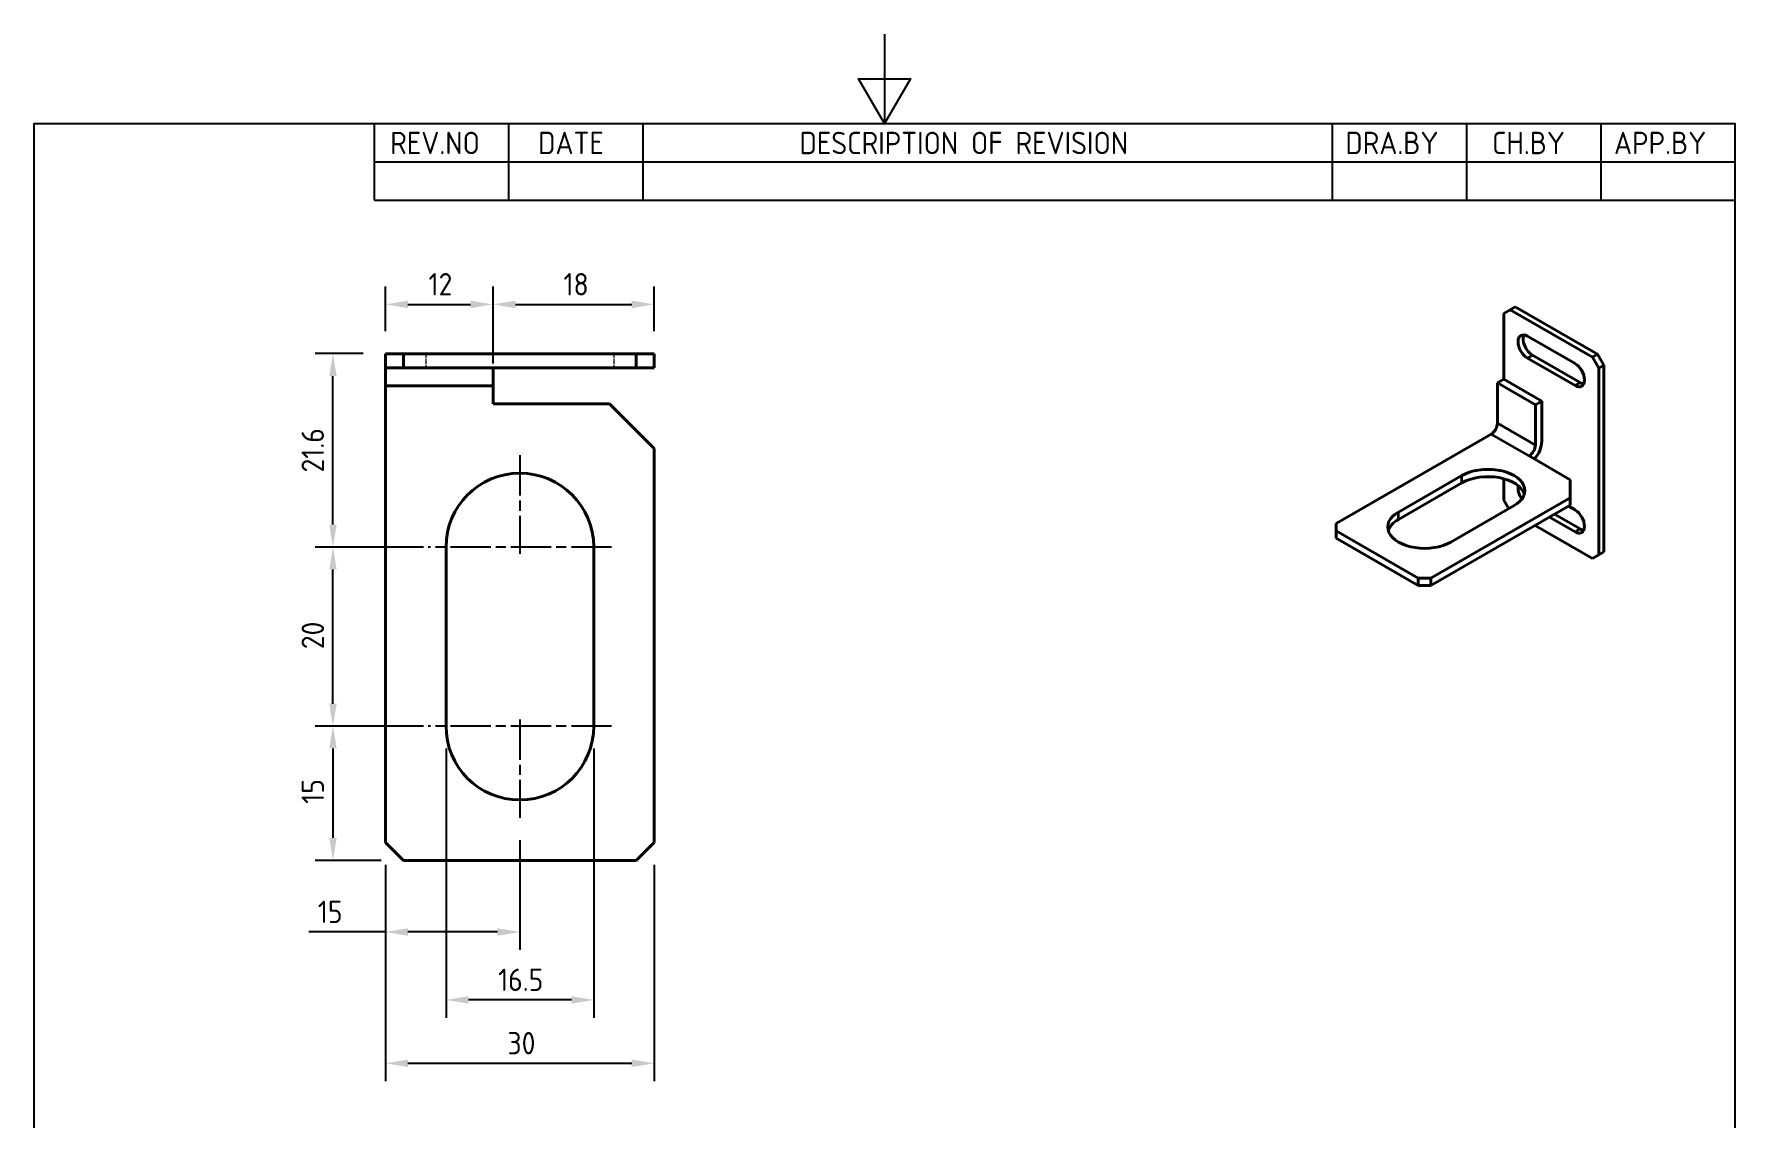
# Model space of a CAD drawing. Header units: millimetres. Extents: x 0 to 210, y 0 to 297.
# Drawn here: x 10 to 200, y 175.9 to 297 of the extents above; entities that cross this region are included whole.
import ezdxf

# ---------------------------------------------------------------- set-up
doc = ezdxf.new("R2010")
doc.units = ezdxf.units.MM
doc.linetypes.add('CHAIN', pattern=[0.3543, 0.2362, -0.0295, 0.0591, -0.0295])
doc.linetypes.add('DASHED', pattern=[0.2067, 0.1654, -0.0413])
doc.layers.get('0').update_dxf_attribs({"color": 3, "lineweight": 25})
for name, color, linetype, lineweight in [('가려진 것(ISO)', 2, 'DASHED', 18), ('가시적인 것(ISO)', 3, 'Continuous', 40), ('가시적인 좁은 것(ISO)', 3, 'Continuous', 35), ('경계(ISO)', 7, 'Continuous', 25), ('기호(ISO)', 5, 'Continuous', 25), ('중심 표식(ISO)', 1, 'Continuous', 25), ('치수(ISO)', 2, 'Continuous', 25)]:
    doc.layers.add(name, color=color, linetype=linetype, lineweight=lineweight)
doc.styles.add('ISO Proportiona M2B', font='isocp.shx')
doc.styles.add('치수 텍스트_PSTEK_POSCO', font='isocp.shx')
doc.dimstyles.new('치수_PSTEK_POSCO', dxfattribs={"dimtxt": 2.5, "dimasz": 2.5, "dimexe": 2, "dimexo": 2.5, "dimgap": 1, "dimtad": 1, "dimrnd": 1e-08, "dimdsep": 46, "dimtxsty": '치수 텍스트_PSTEK_POSCO', "dimcen": 0.09, "dimdle": 10, "dimclrd": 7, "dimclre": 7, "dimclrt": 2, "dimadec": 1, "dimazin": 2, "dimtfac": 1, "dimtmove": 0, "dimatfit": 3, "dimfxl": 0, "dimtolj": 1, "dimlwd": -1, "dimlwe": -1, "dimarcsym": 0})

# ---------------------------------------------------------------- blocks, each defined once
blk = doc.blocks.new('경계 Default Border')
at = {"layer": '경계(ISO)', "flags": 128}
for points in [[(105, 297), (105, 287), (102.11, 292), (107.89, 292), (105, 287)], [(10, 10), (10, 287), (200, 287), (200, 10), (10, 10)]]:
    blk.add_lwpolyline(points, dxfattribs=at)
blk = doc.blocks.new('리비전 내역')
at = {"layer": '기호(ISO)'}
for p, q in [((48, 287), (200, 287)), ((48, 287), (48, 282.72)), ((63, 287), (63, 282.72)), ((78, 287), (78, 282.72)), ((155, 287), (155, 282.72)), ((170, 287), (170, 282.72)), ((185, 287), (185, 282.72)), ((200, 287), (200, 282.72)), ((48, 282.72), (200, 282.72)), ((48, 282.72), (48, 278.44)), ((63, 282.72), (63, 278.44)), ((78, 282.72), (78, 278.44)), ((155, 282.72), (155, 278.44)), ((170, 282.72), (170, 278.44)), ((185, 282.72), (185, 278.44)), ((200, 282.72), (200, 278.44)), ((48, 278.44), (200, 278.44))]:
    blk.add_line(p, q, dxfattribs=at)
at = {"layer": '기호(ISO)', "color": 2, "char_height": 2.5, "attachment_point": 7, "style": 'ISO Proportiona M2B'}
for s, insert in [('REV.NO', (49.79, 283.58)), ('DATE', (66.31, 283.58)), ('DESCRIPTION OF REVISION', (95.51, 283.58)), ('DRA.BY', (156.48, 283.58)), ('CH.BY', (172.86, 283.58)), ('APP.BY', (186.48, 283.58))]:
    blk.add_mtext(s, dxfattribs=dict(at, insert=insert))
blk = doc.blocks.new('*D34')
at = {"layer": 'Defpoints', "color": 0, "transparency": 16777216}
for p in [(43.39, 239.7), (56.02, 239.7), (54.02, 219.7)]:
    blk.add_point(p, dxfattribs=at)
at = {"layer": '치수(ISO)', "color": 7, "transparency": 16777216}
for p, q in [((53.52, 239.7), (41.39, 239.7)), ((43.39, 222.2), (43.39, 237.2)), ((51.52, 219.7), (41.39, 219.7))]:
    blk.add_line(p, q, dxfattribs=at)
for points in [[(42.98, 237.2), (43.81, 237.2), (43.39, 239.7)], [(42.98, 222.2), (43.81, 222.2), (43.39, 219.7)]]:
    blk.add_solid(points, dxfattribs=at)
at = {"layer": '치수(ISO)', "color": 2, "transparency": 16777216, "insert": (41.14, 228.29), "char_height": 2.5, "attachment_point": 4, "rotation": 90, "style": '치수 텍스트_PSTEK_POSCO'}
blk.add_mtext('\\A1;20', dxfattribs=at)
blk = doc.blocks.new('*D35')
at = {"layer": 'Defpoints', "color": 0, "transparency": 16777216}
for p in [(43.39, 261.3), (49.27, 261.3), (54.02, 239.7)]:
    blk.add_point(p, dxfattribs=at)
at = {"layer": '치수(ISO)', "color": 7, "transparency": 16777216}
for p, q in [((46.77, 261.3), (41.39, 261.3)), ((43.39, 242.2), (43.39, 258.8)), ((51.52, 239.7), (41.39, 239.7))]:
    blk.add_line(p, q, dxfattribs=at)
for points in [[(42.98, 258.8), (43.81, 258.8), (43.39, 261.3)], [(42.98, 242.2), (43.81, 242.2), (43.39, 239.7)]]:
    blk.add_solid(points, dxfattribs=at)
at = {"layer": '치수(ISO)', "color": 2, "transparency": 16777216, "insert": (41.14, 248.03), "char_height": 2.5, "attachment_point": 4, "rotation": 90, "style": '치수 텍스트_PSTEK_POSCO'}
blk.add_mtext('\\A1;21.6', dxfattribs=at)
blk = doc.blocks.new('*D36')
at = {"layer": 'Defpoints', "color": 0, "transparency": 16777216}
for p in [(56.02, 219.7), (43.39, 204.7), (51.27, 204.7)]:
    blk.add_point(p, dxfattribs=at)
at = {"layer": '치수(ISO)', "color": 7, "transparency": 16777216}
for p, q in [((53.52, 219.7), (41.39, 219.7)), ((43.39, 217.2), (43.39, 207.2)), ((48.77, 204.7), (41.39, 204.7))]:
    blk.add_line(p, q, dxfattribs=at)
for points in [[(42.98, 217.2), (43.81, 217.2), (43.39, 219.7)], [(42.98, 207.2), (43.81, 207.2), (43.39, 204.7)]]:
    blk.add_solid(points, dxfattribs=at)
at = {"layer": '치수(ISO)', "color": 2, "transparency": 16777216, "insert": (41.14, 211.02), "char_height": 2.5, "attachment_point": 4, "rotation": 90, "style": '치수 텍스트_PSTEK_POSCO'}
blk.add_mtext('\\A1;15', dxfattribs=at)
blk = doc.blocks.new('*D42')
at = {"layer": 'Defpoints', "color": 0, "transparency": 16777216}
for p in [(64.27, 209.45), (49.27, 206.7), (64.27, 196.7)]:
    blk.add_point(p, dxfattribs=at)
at = {"layer": '치수(ISO)', "color": 7, "transparency": 16777216}
for p, q in [((64.27, 206.95), (64.27, 194.7)), ((49.27, 204.2), (49.27, 194.7)), ((49.27, 196.7), (40.7, 196.7)), ((61.77, 196.7), (51.77, 196.7))]:
    blk.add_line(p, q, dxfattribs=at)
for points in [[(51.77, 197.11), (51.77, 196.28), (49.27, 196.7)], [(61.77, 197.11), (61.77, 196.28), (64.27, 196.7)]]:
    blk.add_solid(points, dxfattribs=at)
at = {"layer": '치수(ISO)', "color": 2, "transparency": 16777216, "insert": (41.7, 198.95), "char_height": 2.5, "attachment_point": 4, "style": '치수 텍스트_PSTEK_POSCO'}
blk.add_mtext('\\A1;15', dxfattribs=at)
blk = doc.blocks.new('*D43')
at = {"layer": 'Defpoints', "color": 0, "transparency": 16777216}
for p in [(61.27, 266.8), (49.27, 261.3), (61.27, 257.7)]:
    blk.add_point(p, dxfattribs=at)
at = {"layer": '치수(ISO)', "color": 7, "transparency": 16777216}
for p, q in [((49.27, 263.8), (49.27, 268.8)), ((61.27, 260.2), (61.27, 268.8)), ((51.77, 266.8), (58.77, 266.8))]:
    blk.add_line(p, q, dxfattribs=at)
for points in [[(51.77, 267.22), (51.77, 266.38), (49.27, 266.8)], [(58.77, 267.22), (58.77, 266.38), (61.27, 266.8)]]:
    blk.add_solid(points, dxfattribs=at)
at = {"layer": '치수(ISO)', "color": 2, "transparency": 16777216, "insert": (54.07, 269.05), "char_height": 2.5, "attachment_point": 4, "style": '치수 텍스트_PSTEK_POSCO'}
blk.add_mtext('\\A1;12', dxfattribs=at)
blk = doc.blocks.new('*D44')
at = {"layer": 'Defpoints', "color": 0, "transparency": 16777216}
for p in [(79.27, 266.8), (79.27, 261.3), (61.27, 259.7)]:
    blk.add_point(p, dxfattribs=at)
at = {"layer": '치수(ISO)', "color": 7, "transparency": 16777216}
for p, q in [((61.27, 262.2), (61.27, 268.8)), ((79.27, 263.8), (79.27, 268.8)), ((63.77, 266.8), (76.77, 266.8))]:
    blk.add_line(p, q, dxfattribs=at)
for points in [[(63.77, 267.22), (63.77, 266.38), (61.27, 266.8)], [(76.77, 267.22), (76.77, 266.38), (79.27, 266.8)]]:
    blk.add_solid(points, dxfattribs=at)
at = {"layer": '치수(ISO)', "color": 2, "transparency": 16777216, "insert": (69.14, 269.05), "char_height": 2.5, "attachment_point": 4, "style": '치수 텍스트_PSTEK_POSCO'}
blk.add_mtext('\\A1;18', dxfattribs=at)
blk = doc.blocks.new('*D45')
at = {"layer": 'Defpoints', "color": 0, "transparency": 16777216}
for p in [(56.02, 219.7), (72.52, 219.7), (56.02, 189.11)]:
    blk.add_point(p, dxfattribs=at)
at = {"layer": '치수(ISO)', "color": 7, "transparency": 16777216}
for p, q in [((56.02, 217.2), (56.02, 187.11)), ((72.52, 217.2), (72.52, 187.11)), ((70.02, 189.11), (58.52, 189.11))]:
    blk.add_line(p, q, dxfattribs=at)
for points in [[(58.52, 189.52), (58.52, 188.69), (56.02, 189.11)], [(70.02, 189.52), (70.02, 188.69), (72.52, 189.11)]]:
    blk.add_solid(points, dxfattribs=at)
at = {"layer": '치수(ISO)', "color": 2, "transparency": 16777216, "insert": (61.84, 191.36), "char_height": 2.5, "attachment_point": 4, "style": '치수 텍스트_PSTEK_POSCO'}
blk.add_mtext('\\A1;16.5', dxfattribs=at)
blk = doc.blocks.new('*D46')
at = {"layer": 'Defpoints', "color": 0, "transparency": 16777216}
for p in [(49.27, 206.7), (79.27, 206.7), (79.27, 182.03)]:
    blk.add_point(p, dxfattribs=at)
at = {"layer": '치수(ISO)', "color": 7, "transparency": 16777216}
for p, q in [((49.27, 204.2), (49.27, 180.03)), ((79.27, 204.2), (79.27, 180.03)), ((51.77, 182.03), (76.77, 182.03))]:
    blk.add_line(p, q, dxfattribs=at)
for points in [[(51.77, 182.45), (51.77, 181.62), (49.27, 182.03)], [(76.77, 182.45), (76.77, 181.62), (79.27, 182.03)]]:
    blk.add_solid(points, dxfattribs=at)
at = {"layer": '치수(ISO)', "color": 2, "transparency": 16777216, "insert": (62.89, 184.28), "char_height": 2.5, "attachment_point": 4, "style": '치수 텍스트_PSTEK_POSCO'}
blk.add_mtext('\\A1;30', dxfattribs=at)

msp = doc.modelspace()

# ---------------------------------------------------------------- linework, layer by layer
at = {"layer": '가려진 것(ISO)', "ltscale": 3.047415}
for p, q in [((53.769, 261.296), (53.769, 259.696)), ((74.769, 261.296), (74.769, 259.696))]:
    msp.add_line(p, q, dxfattribs=at)
at = {"layer": '가시적인 것(ISO)'}
for p, q in [((174.175, 265.798), (174.883, 266.208)), ((174.883, 266.208), (175.448, 266.534)), ((174.883, 266.208), (184.075, 260.914)), ((175.448, 266.534), (184.641, 261.24)), ((174.175, 258.44), (174.175, 265.798)), ((176.827, 263.249), (182.13, 260.195)), ((51.269, 261.296), (49.269, 261.296)), ((49.269, 261.296), (49.269, 259.696)), ((51.269, 259.696), (51.269, 261.296)), ((51.269, 261.296), (77.269, 261.296)), ((79.269, 261.296), (77.269, 261.296)), ((77.269, 261.296), (77.269, 259.696)), ((79.269, 259.696), (79.269, 261.296)), ((182.13, 257.742), (176.827, 260.796)), ((177.393, 261.122), (182.696, 258.068)), ((184.641, 261.24), (184.075, 260.914)), ((184.075, 260.914), (184.782, 259.69)), ((185.348, 260.015), (184.641, 261.24)), ((49.269, 259.696), (51.269, 259.696)), ((49.269, 259.696), (49.269, 257.696)), ((51.269, 259.696), (77.269, 259.696)), ((61.269, 257.696), (61.269, 259.696)), ((77.269, 259.696), (79.269, 259.696)), ((174.175, 258.44), (173.468, 258.032)), ((174.175, 258.44), (178.418, 255.996)), ((184.782, 259.69), (185.348, 260.015)), ((184.782, 259.69), (184.782, 238.842)), ((185.348, 260.015), (185.348, 239.168)), ((49.269, 255.696), (49.269, 257.696)), ((49.269, 257.696), (61.269, 257.696)), ((61.269, 255.696), (61.269, 257.696)), ((173.468, 258.032), (177.711, 255.589)), ((173.468, 253.536), (173.468, 258.032)), ((49.269, 206.696), (49.269, 255.696)), ((74.269, 255.696), (61.269, 255.696)), ((74.269, 255.696), (79.269, 250.696)), ((177.711, 255.589), (178.418, 255.996)), ((177.711, 251.093), (177.711, 255.589)), ((178.418, 255.996), (178.418, 251.5)), ((155.437, 242.335), (172.761, 252.311)), ((79.269, 206.696), (79.269, 250.696)), ((181.6, 247.221), (177.004, 249.868)), ((162.42, 243.607), (169.491, 247.679)), ((174.175, 244.95), (174.175, 247.328)), ((181.6, 247.221), (181.6, 245.185)), ((169.491, 246.862), (162.42, 242.79)), ((166.044, 236.227), (181.6, 245.185)), ((181.6, 245.185), (181.6, 244.368)), ((166.044, 235.409), (181.6, 244.368)), ((175.324, 244.32), (168.253, 240.248)), ((174.735, 243.981), (174.175, 244.95)), ((179.846, 243.358), (182.696, 241.717)), ((181.41, 244.258), (182.13, 243.844)), ((155.437, 241.521), (155.437, 242.335)), ((155.437, 241.521), (164.629, 236.227)), ((155.437, 240.703), (155.437, 241.521)), ((184.075, 238.432), (177.684, 242.112)), ((182.13, 241.391), (179.281, 243.032)), ((56.019, 219.696), (56.019, 239.696)), ((72.519, 239.696), (72.519, 219.696)), ((155.437, 240.703), (164.629, 235.409)), ((184.782, 238.842), (184.075, 238.432)), ((184.075, 238.432), (184.641, 238.758)), ((184.641, 238.758), (185.348, 239.168)), ((185.348, 239.168), (184.782, 238.842)), ((166.044, 236.227), (164.629, 236.227)), ((164.629, 236.227), (164.629, 235.409)), ((166.044, 235.409), (166.044, 236.227)), ((164.629, 235.409), (166.044, 235.409)), ((51.269, 204.696), (49.269, 206.696)), ((79.269, 206.696), (77.269, 204.696)), ((51.269, 204.696), (77.269, 204.696))]:
    msp.add_line(p, q, dxfattribs=at)
for centre, start, end in [((64.269, 239.696), 0, 180), ((64.269, 219.696), 180, 0)]:
    msp.add_arc(centre, 8.25, start, end, dxfattribs=at)
for centre, major_axis, ratio, start_param, end_param in [((176.827, 262.022), (-0.749, 1.3), 0.5780931, 5.4997209, 8.6413135), ((177.393, 262.348), (-0.749, 1.3), 0.5780931, 0.3859036, 2.3581282), ((182.13, 258.968), (0.749, -1.3), 0.5780931, 5.4997209, 8.6413135), ((182.696, 259.294), (0.749, -1.3), 0.5780931, 5.4997209, 5.8972817), ((172.761, 253.129), (0.499, 0.867), 0.5780931, 3.9250571, 5.4958534), ((177.004, 250.686), (0.499, 0.867), 0.5780931, 3.9250571, 5.4958534), ((177.004, 250.686), (-0.998, -1.733), 0.5780931, 1.2086989, 2.3542608), ((172.408, 246), (4.125, 0), 0.5758617, 5.4977871, 8.6393798), ((172.408, 245.182), (4.125, 0), 0.5758617, 0.1729449, 2.3561945), ((176.827, 245.671), (-0.749, 1.3), 0.5780931, 0.563234, 1.716392), ((165.337, 241.928), (-4.125, 0), 0.5758617, 5.4977871, 8.6393798), ((182.13, 242.617), (0.749, -1.3), 0.5780931, 5.4997209, 8.6413135), ((165.337, 241.11), (-4.125, 0), 0.5758617, 5.4977871, 6.1102404), ((182.696, 242.943), (0.749, -1.3), 0.5780931, 5.4997209, 5.8972817)]:
    msp.add_ellipse(centre, major_axis=major_axis, ratio=ratio, start_param=start_param, end_param=end_param, dxfattribs=at)
at = {"layer": '가시적인 좁은 것(ISO)'}
for p, q in [((177.393, 261.122), (176.827, 260.796)), ((182.696, 258.068), (182.13, 257.742)), ((173.468, 253.536), (177.711, 251.093)), ((177.004, 249.868), (172.761, 252.311)), ((169.491, 246.862), (169.491, 247.679)), ((162.42, 242.79), (162.42, 243.607)), ((182.696, 241.717), (182.13, 241.391))]:
    msp.add_line(p, q, dxfattribs=at)
at = {"layer": '중심 표식(ISO)', "linetype": 'CHAIN', "ltscale": 19.051651}
for p, q in [((64.269, 249.946), (64.269, 238.946)), ((74.519, 239.696), (54.019, 239.696)), ((64.269, 220.446), (64.269, 209.446)), ((74.519, 219.696), (54.019, 219.696))]:
    msp.add_line(p, q, dxfattribs=at)

# ---------------------------------------------------------------- block references
msp.add_blockref('경계 Default Border', (0, 0))
at = {"layer": '기호(ISO)'}
msp.add_blockref('리비전 내역', (0, 0), dxfattribs=at)

# ---------------------------------------------------------------- dimensions: what is measured, and where the dimension line sits
at = {"layer": '치수(ISO)', "color": 7}
for base, p1, p2, angle, picture, middle in [((61.269, 266.8), (49.269, 261.296), (61.269, 257.696), 180, '*D43', (55.269, 266.8)), ((79.269, 266.8), (61.269, 259.696), (79.269, 261.296), 180, '*D44', (70.269, 266.8)), ((43.394, 261.296), (54.019, 239.696), (49.269, 261.296), 90, '*D35', (43.394, 250.496)), ((43.394, 239.696), (54.019, 219.696), (56.019, 239.696), 90, '*D34', (43.394, 229.696)), ((43.394, 204.696), (56.019, 219.696), (51.269, 204.696), 270, '*D36', (43.394, 212.196)), ((56.019, 189.107), (72.519, 219.696), (56.019, 219.696), 180, '*D45', (64.269, 189.107))]:
    dim = msp.add_linear_dim(base=base, p1=p1, p2=p2, angle=angle, dimstyle='치수_PSTEK_POSCO', override={"dimdec": 2, "dimtp": 0, "dimtm": 0, "dimtdec": 2, "dimtofl": 0, "dimatfit": 1}, dxfattribs=at)
    dim.commit()
    dim.dimension.update_dxf_attribs({"geometry": picture, "text_midpoint": middle, "dimtype": 160})
for base, p2, override, picture, middle in [((64.269, 196.696), (64.269, 209.446), {"dimdec": 2, "dimtp": 0, "dimtm": 0, "dimtdec": 2, "dimtofl": 0, "dimatfit": 2}, '*D42', (42.878, 196.696)), ((79.269, 182.033), (79.269, 206.696), {"dimdec": 2, "dimtp": 0, "dimtm": 0, "dimtdec": 2, "dimtofl": 0, "dimatfit": 1}, '*D46', (64.269, 182.033))]:
    dim = msp.add_linear_dim(base=base, p1=(49.269, 206.696), p2=p2, dimstyle='치수_PSTEK_POSCO', override=override, dxfattribs=at)
    dim.commit()
    dim.dimension.update_dxf_attribs({"geometry": picture, "text_midpoint": middle, "dimtype": 160})

doc.saveas('drawing.dxf')
